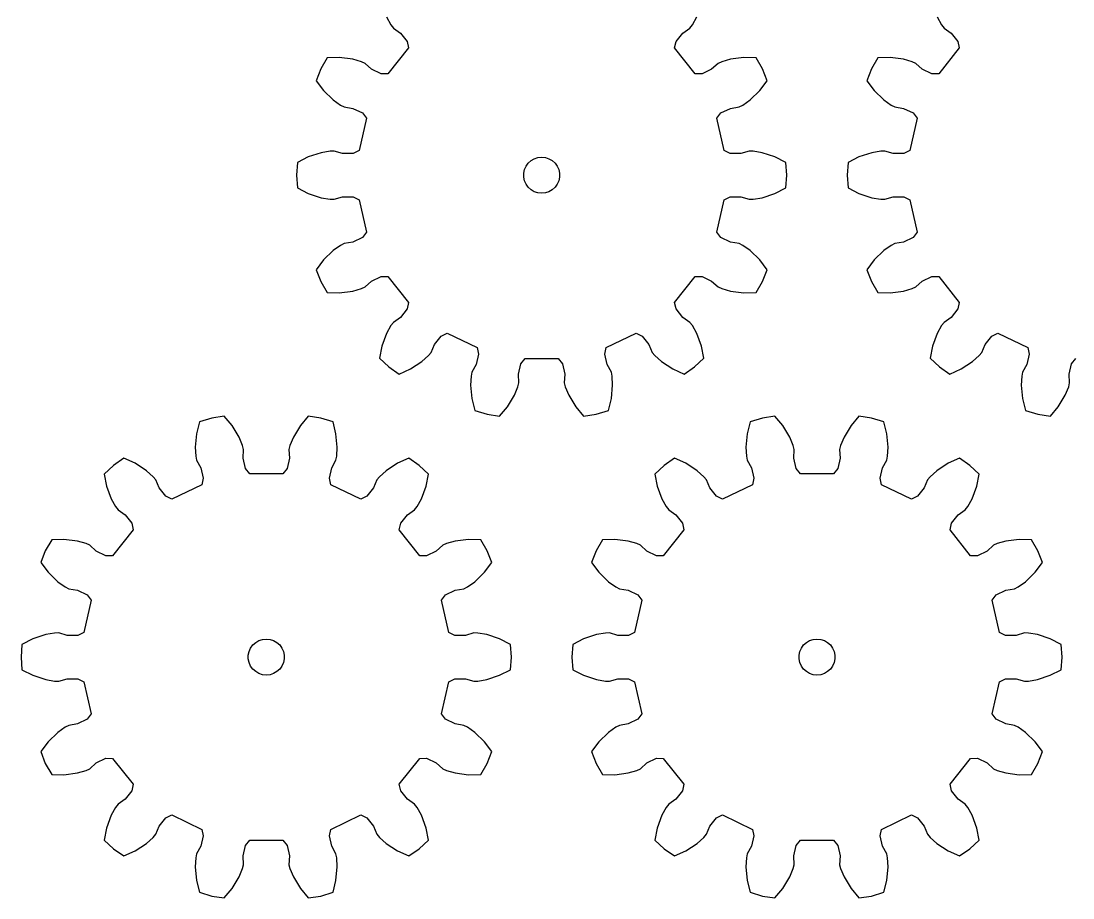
# Model space of a CAD drawing. Extents: x 0 to 178, y 0 to 200.
# Drawn here: x 0 to 87.4, y 0 to 72.9 of the extents above; entities that cross this region are included whole.
import ezdxf

# ---------------------------------------------------------------- set-up
doc = ezdxf.new("R2010")
doc.units = 0

msp = doc.modelspace()

# ---------------------------------------------------------------- linework, layer by layer
for p, q in [((30.365, 73.205), (30.722, 72.554)), ((30.722, 72.554), (30.927, 72.286)), ((55.56, 72.286), (55.765, 72.554)), ((55.765, 72.554), (56.123, 73.205)), ((76.108, 73.205), (76.466, 72.554)), ((76.466, 72.554), (76.671, 72.286)), ((30.927, 72.286), (31.519, 71.864)), ((31.519, 71.864), (32.076, 71.171)), ((54.411, 71.171), (54.969, 71.864)), ((54.969, 71.864), (55.56, 72.286)), ((76.671, 72.286), (77.262, 71.864)), ((77.262, 71.864), (77.82, 71.171)), ((32.076, 71.171), (32.195, 70.626)), ((54.292, 70.626), (54.411, 71.171)), ((77.82, 71.171), (77.939, 70.626)), ((32.195, 70.626), (30.48, 68.475)), ((56.008, 68.475), (54.292, 70.626)), ((77.939, 70.626), (76.223, 68.475)), ((25.417, 69.809), (24.889, 68.894)), ((26.438, 69.831), (25.417, 69.809)), ((27.558, 69.686), (26.438, 69.831)), ((28.272, 69.482), (27.558, 69.686)), ((28.579, 69.342), (28.272, 69.482)), ((29.122, 68.859), (28.579, 69.342)), ((57.908, 69.342), (57.366, 68.859)), ((58.216, 69.482), (57.908, 69.342)), ((58.929, 69.686), (58.216, 69.482)), ((60.049, 69.831), (58.929, 69.686)), ((61.07, 69.809), (60.049, 69.831)), ((61.598, 68.894), (61.07, 69.809)), ((71.161, 69.809), (70.633, 68.894)), ((72.181, 69.831), (71.161, 69.809)), ((73.302, 69.686), (72.181, 69.831)), ((74.015, 69.482), (73.302, 69.686)), ((74.323, 69.342), (74.015, 69.482)), ((74.865, 68.859), (74.323, 69.342)), ((24.889, 68.894), (24.503, 67.911)), ((29.922, 68.469), (29.122, 68.859)), ((30.48, 68.475), (29.922, 68.469)), ((56.565, 68.469), (56.008, 68.475)), ((57.366, 68.859), (56.565, 68.469)), ((61.984, 67.911), (61.598, 68.894)), ((70.633, 68.894), (70.247, 67.911)), ((75.666, 68.469), (74.865, 68.859)), ((76.223, 68.475), (75.666, 68.469)), ((24.503, 67.911), (25.123, 67.1)), ((61.364, 67.1), (61.984, 67.911)), ((70.247, 67.911), (70.867, 67.1)), ((25.123, 67.1), (25.935, 66.315)), ((60.552, 66.315), (61.364, 67.1)), ((70.867, 67.1), (71.679, 66.315)), ((25.935, 66.315), (26.539, 65.884)), ((26.539, 65.884), (26.84, 65.731)), ((26.84, 65.731), (27.556, 65.608)), ((27.556, 65.608), (28.359, 65.225)), ((58.128, 65.225), (58.931, 65.608)), ((58.931, 65.608), (59.647, 65.731)), ((59.647, 65.731), (59.948, 65.884)), ((59.948, 65.884), (60.552, 66.315)), ((71.679, 66.315), (72.283, 65.884)), ((72.283, 65.884), (72.584, 65.731)), ((72.584, 65.731), (73.3, 65.608)), ((73.3, 65.608), (74.103, 65.225)), ((28.703, 64.785), (28.09, 62.103)), ((28.359, 65.225), (28.703, 64.785)), ((57.785, 64.785), (58.128, 65.225)), ((58.397, 62.103), (57.785, 64.785)), ((74.446, 64.785), (73.834, 62.103)), ((74.103, 65.225), (74.446, 64.785)), ((25.665, 62.052), (24.933, 61.926)), ((26.002, 62.059), (25.665, 62.052)), ((26.701, 61.86), (26.002, 62.059)), ((28.09, 62.103), (27.591, 61.856)), ((58.897, 61.856), (58.397, 62.103)), ((60.485, 62.059), (59.787, 61.86)), ((60.823, 62.052), (60.485, 62.059)), ((61.554, 61.926), (60.823, 62.052)), ((71.408, 62.052), (70.677, 61.926)), ((71.746, 62.059), (71.408, 62.052)), ((72.444, 61.86), (71.746, 62.059)), ((73.834, 62.103), (73.334, 61.856)), ((23.861, 61.571), (22.951, 61.109)), ((24.933, 61.926), (23.861, 61.571)), ((27.591, 61.856), (26.701, 61.86)), ((42.129, 61.059), (42.362, 61.269)), ((42.362, 61.269), (42.634, 61.426)), ((42.634, 61.426), (42.932, 61.523)), ((42.932, 61.523), (43.244, 61.555)), ((43.244, 61.555), (43.556, 61.523)), ((43.556, 61.523), (43.854, 61.426)), ((43.854, 61.426), (44.125, 61.269)), ((44.125, 61.269), (44.358, 61.059)), ((59.787, 61.86), (58.897, 61.856)), ((62.626, 61.571), (61.554, 61.926)), ((63.537, 61.109), (62.626, 61.571)), ((69.605, 61.571), (68.694, 61.109)), ((70.677, 61.926), (69.605, 61.571)), ((73.334, 61.856), (72.444, 61.86)), ((22.951, 61.109), (22.872, 60.055)), ((41.752, 60.212), (41.817, 60.519)), ((41.817, 60.519), (41.945, 60.805)), ((41.945, 60.805), (42.129, 61.059)), ((44.358, 61.059), (44.543, 60.805)), ((44.543, 60.805), (44.67, 60.519)), ((44.67, 60.519), (44.735, 60.212)), ((63.615, 60.055), (63.537, 61.109)), ((68.694, 61.109), (68.615, 60.055)), ((22.872, 60.055), (22.951, 59.002)), ((41.752, 59.899), (41.752, 60.212)), ((41.817, 59.592), (41.752, 59.899)), ((41.945, 59.305), (41.817, 59.592)), ((44.67, 59.592), (44.543, 59.305)), ((44.735, 59.899), (44.67, 59.592)), ((44.735, 60.212), (44.735, 59.899)), ((63.537, 59.002), (63.615, 60.055)), ((68.615, 60.055), (68.694, 59.002)), ((22.951, 59.002), (23.861, 58.54)), ((42.129, 59.052), (41.945, 59.305)), ((42.362, 58.842), (42.129, 59.052)), ((42.634, 58.685), (42.362, 58.842)), ((42.932, 58.588), (42.634, 58.685)), ((43.244, 58.555), (42.932, 58.588)), ((43.556, 58.588), (43.244, 58.555)), ((43.854, 58.685), (43.556, 58.588)), ((44.125, 58.842), (43.854, 58.685)), ((44.358, 59.052), (44.125, 58.842)), ((44.543, 59.305), (44.358, 59.052)), ((62.626, 58.54), (63.537, 59.002)), ((68.694, 59.002), (69.605, 58.54)), ((23.861, 58.54), (24.933, 58.185)), ((24.933, 58.185), (25.665, 58.059)), ((25.665, 58.059), (26.002, 58.052)), ((26.002, 58.052), (26.701, 58.251)), ((26.701, 58.251), (27.591, 58.255)), ((27.591, 58.255), (28.09, 58.008)), ((28.09, 58.008), (28.703, 55.325)), ((57.785, 55.325), (58.397, 58.008)), ((58.397, 58.008), (58.897, 58.255)), ((58.897, 58.255), (59.787, 58.251)), ((59.787, 58.251), (60.485, 58.052)), ((60.485, 58.052), (60.823, 58.059)), ((60.823, 58.059), (61.554, 58.185)), ((61.554, 58.185), (62.626, 58.54)), ((69.605, 58.54), (70.677, 58.185)), ((70.677, 58.185), (71.408, 58.059)), ((71.408, 58.059), (71.746, 58.052)), ((71.746, 58.052), (72.444, 58.251)), ((72.444, 58.251), (73.334, 58.255)), ((73.334, 58.255), (73.834, 58.008)), ((73.834, 58.008), (74.446, 55.325)), ((28.703, 55.325), (28.359, 54.886)), ((58.128, 54.886), (57.785, 55.325)), ((74.446, 55.325), (74.103, 54.886)), ((26.539, 54.227), (25.935, 53.796)), ((26.84, 54.38), (26.539, 54.227)), ((27.556, 54.503), (26.84, 54.38)), ((28.359, 54.886), (27.556, 54.503)), ((58.931, 54.503), (58.128, 54.886)), ((59.647, 54.38), (58.931, 54.503)), ((59.948, 54.227), (59.647, 54.38)), ((60.552, 53.796), (59.948, 54.227)), ((72.283, 54.227), (71.679, 53.796)), ((72.584, 54.38), (72.283, 54.227)), ((73.3, 54.503), (72.584, 54.38)), ((74.103, 54.886), (73.3, 54.503)), ((25.935, 53.796), (25.123, 53.011)), ((61.364, 53.011), (60.552, 53.796)), ((71.679, 53.796), (70.867, 53.011)), ((25.123, 53.011), (24.503, 52.2)), ((61.984, 52.2), (61.364, 53.011)), ((70.867, 53.011), (70.247, 52.2)), ((24.503, 52.2), (24.889, 51.216)), ((29.122, 51.252), (29.922, 51.641)), ((29.922, 51.641), (30.48, 51.636)), ((30.48, 51.636), (32.195, 49.485)), ((54.292, 49.485), (56.008, 51.636)), ((56.008, 51.636), (56.565, 51.641)), ((56.565, 51.641), (57.366, 51.252)), ((61.598, 51.216), (61.984, 52.2)), ((70.247, 52.2), (70.633, 51.216)), ((74.865, 51.252), (75.666, 51.641)), ((75.666, 51.641), (76.223, 51.636)), ((76.223, 51.636), (77.939, 49.485)), ((24.889, 51.216), (25.417, 50.302)), ((28.272, 50.629), (28.579, 50.769)), ((28.579, 50.769), (29.122, 51.252)), ((57.366, 51.252), (57.908, 50.769)), ((57.908, 50.769), (58.216, 50.629)), ((61.07, 50.302), (61.598, 51.216)), ((70.633, 51.216), (71.161, 50.302)), ((74.015, 50.629), (74.323, 50.769)), ((74.323, 50.769), (74.865, 51.252)), ((25.417, 50.302), (26.438, 50.28)), ((26.438, 50.28), (27.558, 50.425)), ((27.558, 50.425), (28.272, 50.629)), ((58.216, 50.629), (58.929, 50.425)), ((58.929, 50.425), (60.049, 50.28)), ((60.049, 50.28), (61.07, 50.302)), ((71.161, 50.302), (72.181, 50.28)), ((72.181, 50.28), (73.302, 50.425)), ((73.302, 50.425), (74.015, 50.629)), ((32.076, 48.94), (31.519, 48.246)), ((32.195, 49.485), (32.076, 48.94)), ((54.411, 48.94), (54.292, 49.485)), ((54.969, 48.246), (54.411, 48.94)), ((77.82, 48.94), (77.262, 48.246)), ((77.939, 49.485), (77.82, 48.94)), ((31.519, 48.246), (30.927, 47.825)), ((55.56, 47.825), (54.969, 48.246)), ((77.262, 48.246), (76.671, 47.825)), ((30.722, 47.557), (30.365, 46.906)), ((30.927, 47.825), (30.722, 47.557)), ((55.765, 47.557), (55.56, 47.825)), ((56.123, 46.906), (55.765, 47.557)), ((76.466, 47.557), (76.108, 46.906)), ((76.671, 47.825), (76.466, 47.557)), ((30.365, 46.906), (29.974, 45.846)), ((34.34, 45.997), (34.892, 46.695)), ((34.892, 46.695), (35.397, 46.932)), ((35.397, 46.932), (37.876, 45.738)), ((48.612, 45.738), (51.091, 46.932)), ((51.091, 46.932), (51.595, 46.695)), ((51.595, 46.695), (52.148, 45.997)), ((56.513, 45.846), (56.123, 46.906)), ((76.108, 46.906), (75.718, 45.846)), ((80.083, 45.997), (80.636, 46.695)), ((80.636, 46.695), (81.14, 46.932)), ((81.14, 46.932), (83.619, 45.738)), ((29.974, 45.846), (29.768, 44.847)), ((34.06, 45.326), (34.34, 45.997)), ((37.876, 45.738), (38.005, 45.196)), ((48.482, 45.196), (48.612, 45.738)), ((52.148, 45.997), (52.427, 45.326)), ((56.72, 44.847), (56.513, 45.846)), ((75.718, 45.846), (75.511, 44.847)), ((79.804, 45.326), (80.083, 45.997)), ((83.619, 45.738), (83.749, 45.196)), ((29.768, 44.847), (30.542, 44.128)), ((32.343, 43.957), (33.29, 44.573)), ((33.29, 44.573), (33.844, 45.067)), ((33.844, 45.067), (34.06, 45.326)), ((38.005, 45.196), (37.803, 44.329)), ((41.516, 44.394), (41.868, 44.827)), ((41.868, 44.827), (44.619, 44.827)), ((44.619, 44.827), (44.971, 44.394)), ((48.684, 44.329), (48.482, 45.196)), ((52.427, 45.326), (52.643, 45.067)), ((52.643, 45.067), (53.197, 44.573)), ((53.197, 44.573), (54.144, 43.957)), ((55.945, 44.128), (56.72, 44.847)), ((75.511, 44.847), (76.286, 44.128)), ((78.087, 43.957), (79.034, 44.573)), ((79.034, 44.573), (79.588, 45.067)), ((79.588, 45.067), (79.804, 45.326)), ((83.749, 45.196), (83.547, 44.329)), ((87.26, 44.394), (87.612, 44.827)), ((30.542, 44.128), (31.415, 43.533)), ((31.415, 43.533), (32.343, 43.957)), ((37.453, 43.692), (37.385, 43.361)), ((37.803, 44.329), (37.453, 43.692)), ((41.321, 43.526), (41.516, 44.394)), ((44.971, 44.394), (45.166, 43.526)), ((49.034, 43.692), (48.684, 44.329)), ((49.102, 43.361), (49.034, 43.692)), ((54.144, 43.957), (55.073, 43.533)), ((55.073, 43.533), (55.945, 44.128)), ((76.286, 44.128), (77.158, 43.533)), ((77.158, 43.533), (78.087, 43.957)), ((83.197, 43.692), (83.129, 43.361)), ((83.547, 44.329), (83.197, 43.692)), ((87.065, 43.526), (87.26, 44.394)), ((37.385, 43.361), (37.345, 42.62)), ((41.361, 42.8), (41.321, 43.526)), ((45.166, 43.526), (45.127, 42.8)), ((49.142, 42.62), (49.102, 43.361)), ((83.129, 43.361), (83.089, 42.62)), ((87.104, 42.8), (87.065, 43.526)), ((37.345, 42.62), (37.453, 41.496)), ((40.993, 41.788), (41.279, 42.473)), ((41.279, 42.473), (41.361, 42.8)), ((45.127, 42.8), (45.209, 42.473)), ((45.209, 42.473), (45.494, 41.788)), ((49.034, 41.496), (49.142, 42.62)), ((83.089, 42.62), (83.197, 41.496)), ((86.737, 41.788), (87.022, 42.473)), ((87.022, 42.473), (87.104, 42.8)), ((37.453, 41.496), (37.701, 40.506)), ((40.408, 40.821), (40.993, 41.788)), ((45.494, 41.788), (46.079, 40.821)), ((48.786, 40.506), (49.034, 41.496)), ((83.197, 41.496), (83.445, 40.506)), ((86.152, 40.821), (86.737, 41.788)), ((37.701, 40.506), (38.711, 40.194)), ((38.711, 40.194), (39.755, 40.037)), ((39.755, 40.037), (40.408, 40.821)), ((46.079, 40.821), (46.732, 40.037)), ((46.732, 40.037), (47.777, 40.194)), ((47.777, 40.194), (48.786, 40.506)), ((83.445, 40.506), (84.454, 40.194)), ((84.454, 40.194), (85.499, 40.037)), ((85.499, 40.037), (86.152, 40.821)), ((14.829, 39.568), (14.582, 38.578)), ((15.839, 39.88), (14.829, 39.568)), ((16.883, 40.037), (15.839, 39.88)), ((17.536, 39.252), (16.883, 40.037)), ((23.861, 40.037), (23.208, 39.252)), ((24.905, 39.88), (23.861, 40.037)), ((25.914, 39.568), (24.905, 39.88)), ((26.162, 38.578), (25.914, 39.568)), ((60.573, 39.568), (60.325, 38.578)), ((61.582, 39.88), (60.573, 39.568)), ((62.627, 40.037), (61.582, 39.88)), ((63.28, 39.252), (62.627, 40.037)), ((69.604, 40.037), (68.951, 39.252)), ((70.649, 39.88), (69.604, 40.037)), ((71.658, 39.568), (70.649, 39.88)), ((71.906, 38.578), (71.658, 39.568)), ((14.582, 38.578), (14.474, 37.454)), ((18.121, 38.286), (17.536, 39.252)), ((23.208, 39.252), (22.622, 38.286)), ((26.27, 37.454), (26.162, 38.578)), ((60.325, 38.578), (60.217, 37.454)), ((63.865, 38.286), (63.28, 39.252)), ((68.951, 39.252), (68.366, 38.286)), ((72.014, 37.454), (71.906, 38.578)), ((18.407, 37.601), (18.121, 38.286)), ((18.489, 37.274), (18.407, 37.601)), ((22.337, 37.601), (22.255, 37.274)), ((22.622, 38.286), (22.337, 37.601)), ((64.15, 37.601), (63.865, 38.286)), ((64.232, 37.274), (64.15, 37.601)), ((68.081, 37.601), (67.999, 37.274)), ((68.366, 38.286), (68.081, 37.601)), ((14.474, 37.454), (14.513, 36.713)), ((14.513, 36.713), (14.582, 36.382)), ((18.45, 36.548), (18.489, 37.274)), ((22.255, 37.274), (22.294, 36.548)), ((26.162, 36.382), (26.23, 36.713)), ((26.23, 36.713), (26.27, 37.454)), ((60.217, 37.454), (60.257, 36.713)), ((60.257, 36.713), (60.325, 36.382)), ((64.193, 36.548), (64.232, 37.274)), ((67.999, 37.274), (68.038, 36.548)), ((71.906, 36.382), (71.974, 36.713)), ((71.974, 36.713), (72.014, 37.454)), ((7.67, 35.946), (6.896, 35.227)), ((8.543, 36.541), (7.67, 35.946)), ((9.472, 36.117), (8.543, 36.541)), ((10.418, 35.501), (9.472, 36.117)), ((14.582, 36.382), (14.932, 35.745)), ((18.644, 35.68), (18.45, 36.548)), ((22.294, 36.548), (22.099, 35.68)), ((25.812, 35.745), (26.162, 36.382)), ((31.272, 36.117), (30.326, 35.501)), ((32.201, 36.541), (31.272, 36.117)), ((33.073, 35.946), (32.201, 36.541)), ((33.848, 35.227), (33.073, 35.946)), ((53.414, 35.946), (52.64, 35.227)), ((54.287, 36.541), (53.414, 35.946)), ((55.215, 36.117), (54.287, 36.541)), ((56.162, 35.501), (55.215, 36.117)), ((60.325, 36.382), (60.675, 35.745)), ((64.388, 35.68), (64.193, 36.548)), ((68.038, 36.548), (67.843, 35.68)), ((71.556, 35.745), (71.906, 36.382)), ((77.016, 36.117), (76.069, 35.501)), ((77.944, 36.541), (77.016, 36.117)), ((78.817, 35.946), (77.944, 36.541)), ((79.591, 35.227), (78.817, 35.946)), ((6.896, 35.227), (7.102, 34.228)), ((10.973, 35.007), (10.418, 35.501)), ((11.188, 34.748), (10.973, 35.007)), ((14.932, 35.745), (15.133, 34.878)), ((18.996, 35.247), (18.644, 35.68)), ((21.748, 35.247), (18.996, 35.247)), ((22.099, 35.68), (21.748, 35.247)), ((25.611, 34.878), (25.812, 35.745)), ((29.771, 35.007), (29.555, 34.748)), ((30.326, 35.501), (29.771, 35.007)), ((33.641, 34.228), (33.848, 35.227)), ((52.64, 35.227), (52.846, 34.228)), ((56.716, 35.007), (56.162, 35.501)), ((56.932, 34.748), (56.716, 35.007)), ((60.675, 35.745), (60.877, 34.878)), ((64.74, 35.247), (64.388, 35.68)), ((67.491, 35.247), (64.74, 35.247)), ((67.843, 35.68), (67.491, 35.247)), ((71.354, 34.878), (71.556, 35.745)), ((75.515, 35.007), (75.299, 34.748)), ((76.069, 35.501), (75.515, 35.007)), ((79.385, 34.228), (79.591, 35.227)), ((7.102, 34.228), (7.493, 33.168)), ((11.468, 34.077), (11.188, 34.748)), ((12.02, 33.379), (11.468, 34.077)), ((15.004, 34.336), (12.525, 33.142)), ((15.133, 34.878), (15.004, 34.336)), ((25.74, 34.336), (25.611, 34.878)), ((28.219, 33.142), (25.74, 34.336)), ((29.276, 34.077), (28.723, 33.379)), ((29.555, 34.748), (29.276, 34.077)), ((33.251, 33.168), (33.641, 34.228)), ((52.846, 34.228), (53.237, 33.168)), ((57.212, 34.077), (56.932, 34.748)), ((57.764, 33.379), (57.212, 34.077)), ((60.747, 34.336), (58.268, 33.142)), ((60.877, 34.878), (60.747, 34.336)), ((71.484, 34.336), (71.354, 34.878)), ((73.963, 33.142), (71.484, 34.336)), ((75.019, 34.077), (74.467, 33.379)), ((75.299, 34.748), (75.019, 34.077)), ((78.994, 33.168), (79.385, 34.228)), ((12.525, 33.142), (12.02, 33.379)), ((28.723, 33.379), (28.219, 33.142)), ((58.268, 33.142), (57.764, 33.379)), ((74.467, 33.379), (73.963, 33.142)), ((7.493, 33.168), (7.85, 32.517)), ((7.85, 32.517), (8.055, 32.249)), ((32.688, 32.249), (32.893, 32.517)), ((32.893, 32.517), (33.251, 33.168)), ((53.237, 33.168), (53.594, 32.517)), ((53.594, 32.517), (53.799, 32.249)), ((78.432, 32.249), (78.637, 32.517)), ((78.637, 32.517), (78.994, 33.168)), ((8.055, 32.249), (8.647, 31.827)), ((8.647, 31.827), (9.204, 31.134)), ((31.539, 31.134), (32.097, 31.827)), ((32.097, 31.827), (32.688, 32.249)), ((53.799, 32.249), (54.39, 31.827)), ((54.39, 31.827), (54.948, 31.134)), ((77.283, 31.134), (77.841, 31.827)), ((77.841, 31.827), (78.432, 32.249)), ((9.323, 30.589), (7.608, 28.438)), ((9.204, 31.134), (9.323, 30.589)), ((31.421, 30.589), (31.539, 31.134)), ((33.136, 28.438), (31.421, 30.589)), ((55.067, 30.589), (53.351, 28.438)), ((54.948, 31.134), (55.067, 30.589)), ((77.164, 30.589), (77.283, 31.134)), ((78.88, 28.438), (77.164, 30.589)), ((2.546, 29.772), (2.017, 28.857)), ((3.566, 29.794), (2.546, 29.772)), ((4.686, 29.649), (3.566, 29.794)), ((37.178, 29.794), (36.057, 29.649)), ((38.198, 29.772), (37.178, 29.794)), ((38.726, 28.857), (38.198, 29.772)), ((48.289, 29.772), (47.761, 28.857)), ((49.31, 29.794), (48.289, 29.772)), ((50.43, 29.649), (49.31, 29.794)), ((82.921, 29.794), (81.801, 29.649)), ((83.942, 29.772), (82.921, 29.794)), ((84.47, 28.857), (83.942, 29.772)), ((2.017, 28.857), (1.632, 27.874)), ((5.4, 29.445), (4.686, 29.649)), ((5.707, 29.305), (5.4, 29.445)), ((6.25, 28.822), (5.707, 29.305)), ((35.037, 29.305), (34.494, 28.822)), ((35.344, 29.445), (35.037, 29.305)), ((36.057, 29.649), (35.344, 29.445)), ((39.112, 27.874), (38.726, 28.857)), ((47.761, 28.857), (47.375, 27.874)), ((51.144, 29.445), (50.43, 29.649)), ((51.451, 29.305), (51.144, 29.445)), ((51.993, 28.822), (51.451, 29.305)), ((80.78, 29.305), (80.238, 28.822)), ((81.087, 29.445), (80.78, 29.305)), ((81.801, 29.649), (81.087, 29.445)), ((84.856, 27.874), (84.47, 28.857)), ((7.05, 28.433), (6.25, 28.822)), ((7.608, 28.438), (7.05, 28.433)), ((33.693, 28.433), (33.136, 28.438)), ((34.494, 28.822), (33.693, 28.433)), ((52.794, 28.433), (51.993, 28.822)), ((53.351, 28.438), (52.794, 28.433)), ((79.437, 28.433), (78.88, 28.438)), ((80.238, 28.822), (79.437, 28.433)), ((1.632, 27.874), (2.251, 27.063)), ((38.493, 27.063), (39.112, 27.874)), ((47.375, 27.874), (47.995, 27.063)), ((84.236, 27.063), (84.856, 27.874)), ((2.251, 27.063), (3.063, 26.278)), ((3.063, 26.278), (3.667, 25.847)), ((37.076, 25.847), (37.681, 26.278)), ((37.681, 26.278), (38.493, 27.063)), ((47.995, 27.063), (48.807, 26.278)), ((48.807, 26.278), (49.411, 25.847)), ((82.82, 25.847), (83.424, 26.278)), ((83.424, 26.278), (84.236, 27.063)), ((3.667, 25.847), (3.968, 25.694)), ((3.968, 25.694), (4.684, 25.571)), ((4.684, 25.571), (5.488, 25.188)), ((35.256, 25.188), (36.059, 25.571)), ((36.059, 25.571), (36.775, 25.694)), ((36.775, 25.694), (37.076, 25.847)), ((49.411, 25.847), (49.712, 25.694)), ((49.712, 25.694), (50.428, 25.571)), ((50.428, 25.571), (51.231, 25.188)), ((81, 25.188), (81.803, 25.571)), ((81.803, 25.571), (82.519, 25.694)), ((82.519, 25.694), (82.82, 25.847)), ((5.831, 24.748), (5.219, 22.066)), ((5.488, 25.188), (5.831, 24.748)), ((34.913, 24.748), (35.256, 25.188)), ((35.525, 22.066), (34.913, 24.748)), ((51.575, 24.748), (50.962, 22.066)), ((51.231, 25.188), (51.575, 24.748)), ((80.656, 24.748), (81, 25.188)), ((81.269, 22.066), (80.656, 24.748)), ((2.061, 21.889), (0.989, 21.534)), ((2.793, 22.015), (2.061, 21.889)), ((3.13, 22.022), (2.793, 22.015)), ((3.829, 21.823), (3.13, 22.022)), ((5.219, 22.066), (4.719, 21.819)), ((36.025, 21.819), (35.525, 22.066)), ((37.613, 22.022), (36.915, 21.823)), ((37.951, 22.015), (37.613, 22.022)), ((38.682, 21.889), (37.951, 22.015)), ((39.755, 21.534), (38.682, 21.889)), ((47.805, 21.889), (46.733, 21.534)), ((48.536, 22.015), (47.805, 21.889)), ((48.874, 22.022), (48.536, 22.015)), ((49.572, 21.823), (48.874, 22.022)), ((50.962, 22.066), (50.462, 21.819)), ((81.769, 21.819), (81.269, 22.066)), ((83.357, 22.022), (82.659, 21.823)), ((83.695, 22.015), (83.357, 22.022)), ((84.426, 21.889), (83.695, 22.015)), ((85.498, 21.534), (84.426, 21.889)), ((0.079, 21.072), (0, 20.018)), ((0.989, 21.534), (0.079, 21.072)), ((4.719, 21.819), (3.829, 21.823)), ((19.073, 20.768), (19.257, 21.022)), ((19.257, 21.022), (19.49, 21.232)), ((19.49, 21.232), (19.762, 21.389)), ((19.762, 21.389), (20.06, 21.486)), ((20.06, 21.486), (20.372, 21.518)), ((20.372, 21.518), (20.684, 21.486)), ((20.684, 21.486), (20.982, 21.389)), ((20.982, 21.389), (21.254, 21.232)), ((21.254, 21.232), (21.487, 21.022)), ((21.487, 21.022), (21.671, 20.768)), ((36.915, 21.823), (36.025, 21.819)), ((40.665, 21.072), (39.755, 21.534)), ((40.744, 20.018), (40.665, 21.072)), ((45.823, 21.072), (45.744, 20.018)), ((46.733, 21.534), (45.823, 21.072)), ((50.462, 21.819), (49.572, 21.823)), ((64.816, 20.768), (65.001, 21.022)), ((65.001, 21.022), (65.234, 21.232)), ((65.234, 21.232), (65.505, 21.389)), ((65.505, 21.389), (65.804, 21.486)), ((65.804, 21.486), (66.115, 21.518)), ((66.115, 21.518), (66.427, 21.486)), ((66.427, 21.486), (66.726, 21.389)), ((66.726, 21.389), (66.997, 21.232)), ((66.997, 21.232), (67.23, 21.022)), ((67.23, 21.022), (67.415, 20.768)), ((82.659, 21.823), (81.769, 21.819)), ((86.408, 21.072), (85.498, 21.534)), ((86.487, 20.018), (86.408, 21.072)), ((18.88, 20.175), (18.945, 20.482)), ((18.88, 19.862), (18.88, 20.175)), ((18.945, 20.482), (19.073, 20.768)), ((21.671, 20.768), (21.798, 20.482)), ((21.798, 20.482), (21.864, 20.175)), ((21.864, 20.175), (21.864, 19.862)), ((64.624, 20.175), (64.689, 20.482)), ((64.624, 19.862), (64.624, 20.175)), ((64.689, 20.482), (64.816, 20.768)), ((67.415, 20.768), (67.542, 20.482)), ((67.542, 20.482), (67.607, 20.175)), ((67.607, 20.175), (67.607, 19.862)), ((0, 20.018), (0.079, 18.965)), ((18.945, 19.555), (18.88, 19.862)), ((19.073, 19.268), (18.945, 19.555)), ((19.257, 19.015), (19.073, 19.268)), ((21.671, 19.268), (21.487, 19.015)), ((21.798, 19.555), (21.671, 19.268)), ((21.864, 19.862), (21.798, 19.555)), ((40.665, 18.965), (40.744, 20.018)), ((45.744, 20.018), (45.823, 18.965)), ((64.689, 19.555), (64.624, 19.862)), ((64.816, 19.268), (64.689, 19.555)), ((65.001, 19.015), (64.816, 19.268)), ((67.415, 19.268), (67.23, 19.015)), ((67.542, 19.555), (67.415, 19.268)), ((67.607, 19.862), (67.542, 19.555)), ((86.408, 18.965), (86.487, 20.018)), ((0.079, 18.965), (0.989, 18.503)), ((0.989, 18.503), (2.061, 18.148)), ((19.49, 18.805), (19.257, 19.015)), ((19.762, 18.648), (19.49, 18.805)), ((20.06, 18.551), (19.762, 18.648)), ((20.372, 18.518), (20.06, 18.551)), ((20.684, 18.551), (20.372, 18.518)), ((20.982, 18.648), (20.684, 18.551)), ((21.254, 18.805), (20.982, 18.648)), ((21.487, 19.015), (21.254, 18.805)), ((38.682, 18.148), (39.755, 18.503)), ((39.755, 18.503), (40.665, 18.965)), ((45.823, 18.965), (46.733, 18.503)), ((46.733, 18.503), (47.805, 18.148)), ((65.234, 18.805), (65.001, 19.015)), ((65.505, 18.648), (65.234, 18.805)), ((65.804, 18.551), (65.505, 18.648)), ((66.115, 18.518), (65.804, 18.551)), ((66.427, 18.551), (66.115, 18.518)), ((66.726, 18.648), (66.427, 18.551)), ((66.997, 18.805), (66.726, 18.648)), ((67.23, 19.015), (66.997, 18.805)), ((84.426, 18.148), (85.498, 18.503)), ((85.498, 18.503), (86.408, 18.965)), ((2.061, 18.148), (2.793, 18.022)), ((2.793, 18.022), (3.13, 18.015)), ((3.13, 18.015), (3.829, 18.214)), ((3.829, 18.214), (4.719, 18.218)), ((4.719, 18.218), (5.219, 17.971)), ((5.219, 17.971), (5.831, 15.289)), ((34.913, 15.289), (35.525, 17.971)), ((35.525, 17.971), (36.025, 18.218)), ((36.025, 18.218), (36.915, 18.214)), ((36.915, 18.214), (37.613, 18.015)), ((37.613, 18.015), (37.951, 18.022)), ((37.951, 18.022), (38.682, 18.148)), ((47.805, 18.148), (48.536, 18.022)), ((48.536, 18.022), (48.874, 18.015)), ((48.874, 18.015), (49.572, 18.214)), ((49.572, 18.214), (50.462, 18.218)), ((50.462, 18.218), (50.962, 17.971)), ((50.962, 17.971), (51.575, 15.289)), ((80.656, 15.289), (81.269, 17.971)), ((81.269, 17.971), (81.769, 18.218)), ((81.769, 18.218), (82.659, 18.214)), ((82.659, 18.214), (83.357, 18.015)), ((83.357, 18.015), (83.695, 18.022)), ((83.695, 18.022), (84.426, 18.148)), ((5.831, 15.289), (5.488, 14.849)), ((35.256, 14.849), (34.913, 15.289)), ((51.575, 15.289), (51.231, 14.849)), ((81, 14.849), (80.656, 15.289)), ((3.667, 14.19), (3.063, 13.759)), ((3.968, 14.343), (3.667, 14.19)), ((4.684, 14.466), (3.968, 14.343)), ((5.488, 14.849), (4.684, 14.466)), ((36.059, 14.466), (35.256, 14.849)), ((36.775, 14.343), (36.059, 14.466)), ((37.076, 14.19), (36.775, 14.343)), ((37.681, 13.759), (37.076, 14.19)), ((49.411, 14.19), (48.807, 13.759)), ((49.712, 14.343), (49.411, 14.19)), ((50.428, 14.466), (49.712, 14.343)), ((51.231, 14.849), (50.428, 14.466)), ((81.803, 14.466), (81, 14.849)), ((82.519, 14.343), (81.803, 14.466)), ((82.82, 14.19), (82.519, 14.343)), ((83.424, 13.759), (82.82, 14.19)), ((3.063, 13.759), (2.251, 12.974)), ((38.493, 12.974), (37.681, 13.759)), ((48.807, 13.759), (47.995, 12.974)), ((84.236, 12.974), (83.424, 13.759)), ((2.251, 12.974), (1.632, 12.163)), ((39.112, 12.163), (38.493, 12.974)), ((47.995, 12.974), (47.375, 12.163)), ((84.856, 12.163), (84.236, 12.974)), ((1.632, 12.163), (2.017, 11.179)), ((6.25, 11.215), (7.05, 11.604)), ((7.05, 11.604), (7.608, 11.599)), ((7.608, 11.599), (9.323, 9.448)), ((31.421, 9.448), (33.136, 11.599)), ((33.136, 11.599), (33.693, 11.604)), ((33.693, 11.604), (34.494, 11.215)), ((38.726, 11.179), (39.112, 12.163)), ((47.375, 12.163), (47.761, 11.179)), ((51.993, 11.215), (52.794, 11.604)), ((52.794, 11.604), (53.351, 11.599)), ((53.351, 11.599), (55.067, 9.448)), ((77.164, 9.448), (78.88, 11.599)), ((78.88, 11.599), (79.437, 11.604)), ((79.437, 11.604), (80.238, 11.215)), ((84.47, 11.179), (84.856, 12.163)), ((2.017, 11.179), (2.546, 10.265)), ((4.686, 10.388), (5.4, 10.592)), ((5.4, 10.592), (5.707, 10.732)), ((5.707, 10.732), (6.25, 11.215)), ((34.494, 11.215), (35.037, 10.732)), ((35.037, 10.732), (35.344, 10.592)), ((35.344, 10.592), (36.057, 10.388)), ((38.198, 10.265), (38.726, 11.179)), ((47.761, 11.179), (48.289, 10.265)), ((50.43, 10.388), (51.144, 10.592)), ((51.144, 10.592), (51.451, 10.732)), ((51.451, 10.732), (51.993, 11.215)), ((80.238, 11.215), (80.78, 10.732)), ((80.78, 10.732), (81.087, 10.592)), ((81.087, 10.592), (81.801, 10.388)), ((83.942, 10.265), (84.47, 11.179)), ((2.546, 10.265), (3.566, 10.243)), ((3.566, 10.243), (4.686, 10.388)), ((36.057, 10.388), (37.178, 10.243)), ((37.178, 10.243), (38.198, 10.265)), ((48.289, 10.265), (49.31, 10.243)), ((49.31, 10.243), (50.43, 10.388)), ((81.801, 10.388), (82.921, 10.243)), ((82.921, 10.243), (83.942, 10.265)), ((9.204, 8.903), (8.647, 8.209)), ((9.323, 9.448), (9.204, 8.903)), ((31.539, 8.903), (31.421, 9.448)), ((32.097, 8.209), (31.539, 8.903)), ((54.948, 8.903), (54.39, 8.209)), ((55.067, 9.448), (54.948, 8.903)), ((77.283, 8.903), (77.164, 9.448)), ((77.841, 8.209), (77.283, 8.903)), ((8.647, 8.209), (8.055, 7.788)), ((32.688, 7.788), (32.097, 8.209)), ((54.39, 8.209), (53.799, 7.788)), ((78.432, 7.788), (77.841, 8.209)), ((7.85, 7.52), (7.493, 6.869)), ((8.055, 7.788), (7.85, 7.52)), ((32.893, 7.52), (32.688, 7.788)), ((33.251, 6.869), (32.893, 7.52)), ((53.594, 7.52), (53.237, 6.869)), ((53.799, 7.788), (53.594, 7.52)), ((78.637, 7.52), (78.432, 7.788)), ((78.994, 6.869), (78.637, 7.52)), ((7.493, 6.869), (7.102, 5.809)), ((11.468, 5.96), (12.02, 6.658)), ((12.02, 6.658), (12.525, 6.895)), ((12.525, 6.895), (15.004, 5.701)), ((25.74, 5.701), (28.219, 6.895)), ((28.219, 6.895), (28.723, 6.658)), ((28.723, 6.658), (29.276, 5.96)), ((33.641, 5.809), (33.251, 6.869)), ((53.237, 6.869), (52.846, 5.809)), ((57.212, 5.96), (57.764, 6.658)), ((57.764, 6.658), (58.268, 6.895)), ((58.268, 6.895), (60.747, 5.701)), ((71.484, 5.701), (73.963, 6.895)), ((73.963, 6.895), (74.467, 6.658)), ((74.467, 6.658), (75.019, 5.96)), ((79.385, 5.809), (78.994, 6.869)), ((7.102, 5.809), (6.896, 4.81)), ((10.973, 5.03), (11.188, 5.289)), ((11.188, 5.289), (11.468, 5.96)), ((15.004, 5.701), (15.133, 5.159)), ((25.611, 5.159), (25.74, 5.701)), ((29.276, 5.96), (29.555, 5.289)), ((29.555, 5.289), (29.771, 5.03)), ((33.848, 4.81), (33.641, 5.809)), ((52.846, 5.809), (52.64, 4.81)), ((56.716, 5.03), (56.932, 5.289)), ((56.932, 5.289), (57.212, 5.96)), ((60.747, 5.701), (60.877, 5.159)), ((71.354, 5.159), (71.484, 5.701)), ((75.019, 5.96), (75.299, 5.289)), ((75.299, 5.289), (75.515, 5.03)), ((79.591, 4.81), (79.385, 5.809)), ((6.896, 4.81), (7.67, 4.091)), ((9.472, 3.92), (10.418, 4.536)), ((10.418, 4.536), (10.973, 5.03)), ((15.133, 5.159), (14.932, 4.292)), ((18.644, 4.357), (18.996, 4.79)), ((18.996, 4.79), (21.748, 4.79)), ((21.748, 4.79), (22.099, 4.357)), ((25.812, 4.292), (25.611, 5.159)), ((29.771, 5.03), (30.326, 4.536)), ((30.326, 4.536), (31.272, 3.92)), ((33.073, 4.091), (33.848, 4.81)), ((52.64, 4.81), (53.414, 4.091)), ((55.215, 3.92), (56.162, 4.536)), ((56.162, 4.536), (56.716, 5.03)), ((60.877, 5.159), (60.675, 4.292)), ((64.388, 4.357), (64.74, 4.79)), ((64.74, 4.79), (67.491, 4.79)), ((67.491, 4.79), (67.843, 4.357)), ((71.556, 4.292), (71.354, 5.159)), ((75.515, 5.03), (76.069, 4.536)), ((76.069, 4.536), (77.016, 3.92)), ((78.817, 4.091), (79.591, 4.81)), ((7.67, 4.091), (8.543, 3.496)), ((8.543, 3.496), (9.472, 3.92)), ((14.582, 3.655), (14.513, 3.324)), ((14.932, 4.292), (14.582, 3.655)), ((18.45, 3.489), (18.644, 4.357)), ((22.099, 4.357), (22.294, 3.489)), ((26.162, 3.655), (25.812, 4.292)), ((26.23, 3.324), (26.162, 3.655)), ((31.272, 3.92), (32.201, 3.496)), ((32.201, 3.496), (33.073, 4.091)), ((53.414, 4.091), (54.287, 3.496)), ((54.287, 3.496), (55.215, 3.92)), ((60.325, 3.655), (60.257, 3.324)), ((60.675, 4.292), (60.325, 3.655)), ((64.193, 3.489), (64.388, 4.357)), ((67.843, 4.357), (68.038, 3.489)), ((71.906, 3.655), (71.556, 4.292)), ((71.974, 3.324), (71.906, 3.655)), ((77.016, 3.92), (77.944, 3.496)), ((77.944, 3.496), (78.817, 4.091)), ((14.513, 3.324), (14.474, 2.583)), ((18.407, 2.436), (18.489, 2.763)), ((18.489, 2.763), (18.45, 3.489)), ((22.294, 3.489), (22.255, 2.763)), ((22.255, 2.763), (22.337, 2.436)), ((26.27, 2.583), (26.23, 3.324)), ((60.257, 3.324), (60.217, 2.583)), ((64.15, 2.436), (64.232, 2.763)), ((64.232, 2.763), (64.193, 3.489)), ((68.038, 3.489), (67.999, 2.763)), ((67.999, 2.763), (68.081, 2.436)), ((72.014, 2.583), (71.974, 3.324)), ((14.474, 2.583), (14.582, 1.459)), ((17.536, 0.785), (18.121, 1.751)), ((18.121, 1.751), (18.407, 2.436)), ((22.337, 2.436), (22.622, 1.751)), ((22.622, 1.751), (23.208, 0.785)), ((26.162, 1.459), (26.27, 2.583)), ((60.217, 2.583), (60.325, 1.459)), ((63.28, 0.785), (63.865, 1.751)), ((63.865, 1.751), (64.15, 2.436)), ((68.081, 2.436), (68.366, 1.751)), ((68.366, 1.751), (68.951, 0.785)), ((71.906, 1.459), (72.014, 2.583)), ((14.582, 1.459), (14.829, 0.469)), ((25.914, 0.469), (26.162, 1.459)), ((60.325, 1.459), (60.573, 0.469)), ((71.658, 0.469), (71.906, 1.459)), ((14.829, 0.469), (15.839, 0.157)), ((15.839, 0.157), (16.883, 0)), ((16.883, 0), (17.536, 0.785)), ((23.208, 0.785), (23.861, 0)), ((23.861, 0), (24.905, 0.157)), ((24.905, 0.157), (25.914, 0.469)), ((60.573, 0.469), (61.582, 0.157)), ((61.582, 0.157), (62.627, 0)), ((62.627, 0), (63.28, 0.785)), ((68.951, 0.785), (69.604, 0)), ((69.604, 0), (70.649, 0.157)), ((70.649, 0.157), (71.658, 0.469))]:
    msp.add_line(p, q)

doc.saveas('drawing.dxf')
